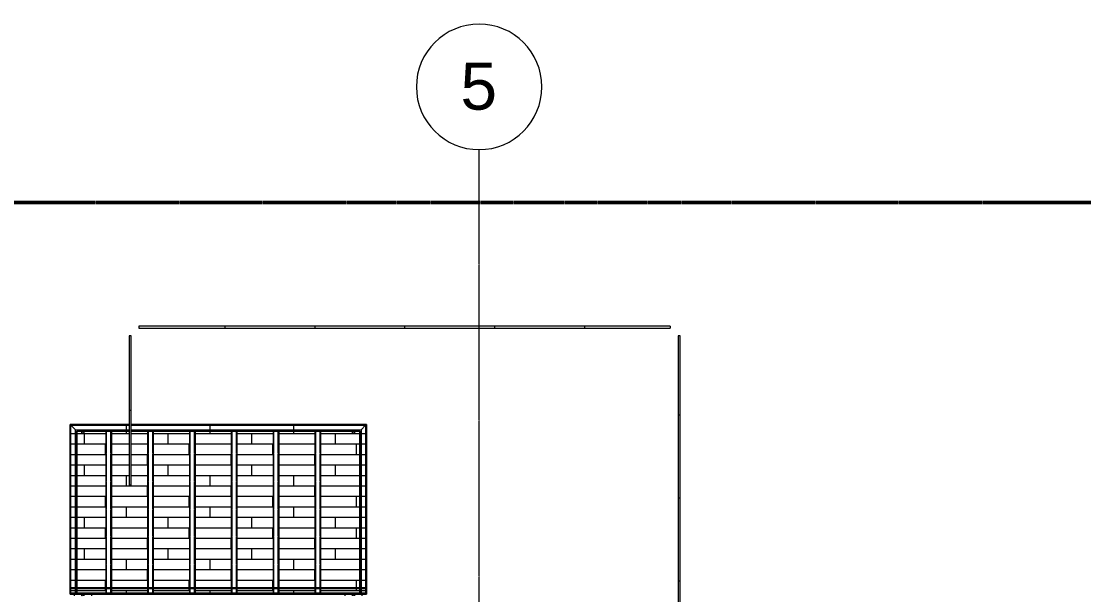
# Model space of a CAD drawing. Header units: inches. Extents: x -4235 to -464, y 9706 to 12338.
# Drawn here: x -2348.4 to -1942.1, y 12118.8 to 12338 of the extents above; entities that cross this region are included whole.
import ezdxf

# ---------------------------------------------------------------- set-up
doc = ezdxf.new("R2010")
doc.units = ezdxf.units.IN
doc.header["$MEASUREMENT"] = 0
for name, pattern in [('Double Dash 3_8_', [1, 0.375, -0.125, 0.125, -0.125, 0.125, -0.125]), ('Grid Line 1_2_', [0.875, 0.5, -0.125, 0.125, -0.125]), ('Hidden 1_8_', [0.1875, 0.125, -0.0625])]:
    doc.linetypes.add(name, pattern=pattern)
for name, color, linetype, lineweight in [('A-FLOR-3', 192, 'Continuous', 9), ('A-FLOR-PATT-1', 9, 'Continuous', 9), ('A-GLAZ-CURT', 52, 'Continuous', 9), ('A-WALL-5', 113, 'Continuous', 9), ('C-PROP-LINE', 91, 'Double Dash 3_8_', 50), ('S-BEAM', 12, 'Continuous', 9), ('S-BEAM-1', 12, 'Hidden 1_8_', 9), ('S-GRID-1', 1, 'Grid Line 1_2_', 9), ('S-GRID-IDEN', 1, 'Continuous', 9)]:
    doc.layers.add(name, color=color, linetype=linetype, lineweight=lineweight)
doc.styles.add('Arial', font='arial.ttf', dxfattribs={"height": 18})

# ---------------------------------------------------------------- blocks, each defined once
blk = doc.blocks.new('Walls 23 - Walls 1-2567155-BACKGROUND - RCP - 1ST FLOOR')
at = {"layer": 'A-WALL-5'}
for p, q in [((-2221.74, 12180.6), (-2221.74, 12181.31)), ((-2220.99, 12181.31), (-2220.99, 12180.6)), ((-2224.62, 12118.59), (-2224.62, 12118.95)), ((-2224.62, 12118.34), (-2224.62, 12118.59)), ((-2221.74, 12118.59), (-2221.74, 12118.95)), ((-2221.74, 12118.34), (-2221.74, 12118.59)), ((-2220.99, 12118.95), (-2220.99, 12118.59)), ((-2220.99, 12118.59), (-2220.99, 12118.34)), ((-2218.12, 12118.95), (-2218.12, 12118.59)), ((-2218.12, 12118.59), (-2218.12, 12118.34))]:
    blk.add_line(p, q, dxfattribs=at)
for centre, start_param, end_param in [((-2221.37, 12181.32), 2.994857, 3.141593), ((-2221.37, 12181.32), 3.19067, 6.234108), ((-2221.37, 12181.32), 0.094304, 0.261799), ((-2221.37, 12118.27), 2.698715, 2.879092), ((-2221.37, 12118.27), 2.356194, 2.61664), ((-2221.37, 12118.27), 2.094395, 2.32809), ((-2221.37, 12118.27), 1.832596, 2.092053), ((-2221.37, 12118.27), 1.696161, 1.829985), ((-2221.37, 12118.27), 1.570796, 1.696161), ((-2221.37, 12118.27), 1.445432, 1.568095), ((-2221.37, 12118.27), 1.308997, 1.445432), ((-2221.37, 12118.27), 1.047198, 1.30639), ((-2221.37, 12118.27), 0.81493, 1.044861), ((-2221.37, 12118.27), 0.523599, 0.783492), ((-2221.37, 12118.27), 0.261799, 0.522251)]:
    blk.add_ellipse(centre, major_axis=(0.375, 0), ratio=0.86769, start_param=start_param, end_param=end_param, dxfattribs=at)
blk = doc.blocks.new('Walls 24 - Walls 1-2567174-BACKGROUND - RCP - 1ST FLOOR')
at = {"layer": 'A-WALL-5'}
for p, q in [((-2325.24, 12180.6), (-2325.24, 12181.31)), ((-2324.49, 12181.31), (-2324.49, 12180.6)), ((-2328.11, 12118.59), (-2328.11, 12118.95)), ((-2328.11, 12118.34), (-2328.11, 12118.59)), ((-2325.24, 12118.59), (-2325.24, 12118.95)), ((-2325.24, 12118.34), (-2325.24, 12118.59)), ((-2324.49, 12118.95), (-2324.49, 12118.59)), ((-2324.49, 12118.59), (-2324.49, 12118.34)), ((-2321.61, 12118.95), (-2321.61, 12118.59)), ((-2321.61, 12118.59), (-2321.61, 12118.34))]:
    blk.add_line(p, q, dxfattribs=at)
for centre, start_param, end_param in [((-2324.86, 12181.32), 2.879793, 3.141593), ((-2324.86, 12181.32), 3.19067, 6.234108), ((-2324.86, 12181.32), 0, 0.261799), ((-2324.86, 12118.27), 2.698715, 2.879092), ((-2324.86, 12118.27), 2.356194, 2.555633), ((-2324.86, 12118.27), 2.094395, 2.354281), ((-2324.86, 12118.27), 1.832596, 2.092053), ((-2324.86, 12118.27), 1.696161, 1.829985), ((-2324.86, 12118.27), 1.570796, 1.696161), ((-2324.86, 12118.27), 1.445432, 1.568095), ((-2324.86, 12118.27), 1.308997, 1.445432), ((-2324.86, 12118.27), 1.047198, 1.30639), ((-2324.86, 12118.27), 0.785398, 1.044861), ((-2324.86, 12118.27), 0.587285, 0.783492), ((-2324.86, 12118.27), 0.261799, 0.522251)]:
    blk.add_ellipse(centre, major_axis=(0.375, 0), ratio=0.86769, start_param=start_param, end_param=end_param, dxfattribs=at)
blk = doc.blocks.new('Walls 2 - Walls 3-2567195-BACKGROUND - RCP - 1ST FLOOR')
at = {"layer": 'A-WALL-5'}
for p, q in [((-2329.77, 12183.84), (-2307.2, 12183.84)), ((-2329.77, 12121.48), (-2329.77, 12183.84)), ((-2307.2, 12183.84), (-2329.77, 12183.84)), ((-2329.77, 12183.84), (-2329.77, 12118.95)), ((-2329.77, 12183.84), (-2307.2, 12183.84)), ((-2329.77, 12121.48), (-2329.77, 12183.84)), ((-2329.5, 12183.57), (-2307.2, 12183.57)), ((-2329.5, 12183.57), (-2327.73, 12181.8)), ((-2327.73, 12181.8), (-2329.5, 12183.57)), ((-2329.5, 12183.57), (-2307.2, 12183.57)), ((-2329.5, 12121.48), (-2329.5, 12183.57)), ((-2329.5, 12121.48), (-2329.5, 12183.57)), ((-2306.45, 12183.84), (-2216.45, 12183.84)), ((-2216.45, 12183.84), (-2306.45, 12183.84)), ((-2306.45, 12183.84), (-2216.45, 12183.84)), ((-2306.45, 12183.57), (-2216.72, 12183.57)), ((-2306.45, 12183.57), (-2216.72, 12183.57)), ((-2218.49, 12181.8), (-2216.72, 12183.57)), ((-2216.72, 12183.57), (-2218.49, 12181.8)), ((-2216.72, 12183.57), (-2216.72, 12121.48)), ((-2216.72, 12183.57), (-2216.72, 12121.48)), ((-2216.45, 12183.84), (-2216.45, 12121.48)), ((-2216.45, 12183.84), (-2216.45, 12118.95)), ((-2216.45, 12183.84), (-2216.45, 12121.48)), ((-2327.73, 12181.8), (-2307.2, 12181.8)), ((-2327.73, 12181.8), (-2307.2, 12181.8)), ((-2327.73, 12121.48), (-2327.73, 12181.8)), ((-2327.73, 12121.48), (-2327.73, 12181.8)), ((-2325.24, 12181.31), (-2327.24, 12181.31)), ((-2327.24, 12181.31), (-2327.24, 12121.48)), ((-2327.24, 12181.31), (-2307.2, 12181.31)), ((-2327.24, 12118.95), (-2327.24, 12181.31)), ((-2324.49, 12181.31), (-2325.23, 12181.31)), ((-2315.98, 12181.31), (-2324.49, 12181.31)), ((-2315.79, 12181.31), (-2315.98, 12181.31)), ((-2314.17, 12181.31), (-2315.79, 12181.31)), ((-2313.98, 12181.31), (-2314.17, 12181.31)), ((-2307.2, 12181.31), (-2313.98, 12181.31)), ((-2306.45, 12181.8), (-2218.49, 12181.8)), ((-2306.45, 12181.8), (-2218.49, 12181.8)), ((-2299.98, 12181.31), (-2306.45, 12181.31)), ((-2306.45, 12181.31), (-2218.98, 12181.31)), ((-2299.79, 12181.31), (-2299.98, 12181.31)), ((-2298.17, 12181.31), (-2299.79, 12181.31)), ((-2297.98, 12181.31), (-2298.17, 12181.31)), ((-2283.98, 12181.31), (-2297.98, 12181.31)), ((-2283.79, 12181.31), (-2283.98, 12181.31)), ((-2282.17, 12181.31), (-2283.79, 12181.31)), ((-2281.98, 12181.31), (-2282.17, 12181.31)), ((-2267.98, 12181.31), (-2281.98, 12181.31)), ((-2267.79, 12181.31), (-2267.98, 12181.31)), ((-2266.17, 12181.31), (-2267.79, 12181.31)), ((-2265.98, 12181.31), (-2266.17, 12181.31)), ((-2251.98, 12181.31), (-2265.98, 12181.31)), ((-2251.79, 12181.31), (-2251.98, 12181.31)), ((-2250.17, 12181.31), (-2251.79, 12181.31)), ((-2249.98, 12181.31), (-2250.17, 12181.31)), ((-2235.98, 12181.31), (-2249.98, 12181.31)), ((-2235.79, 12181.31), (-2235.98, 12181.31)), ((-2234.17, 12181.31), (-2235.79, 12181.31)), ((-2233.98, 12181.31), (-2234.17, 12181.31)), ((-2221.74, 12181.31), (-2233.98, 12181.31)), ((-2221, 12181.31), (-2221.74, 12181.31)), ((-2218.98, 12181.31), (-2220.99, 12181.31)), ((-2218.98, 12118.95), (-2218.98, 12181.31)), ((-2218.98, 12181.31), (-2218.98, 12121.48)), ((-2218.49, 12181.8), (-2218.49, 12121.48)), ((-2218.49, 12181.8), (-2218.49, 12121.48)), ((-2329.77, 12121.48), (-2329.5, 12121.48)), ((-2329.77, 12121.48), (-2329.77, 12121.47)), ((-2329.77, 12121.28), (-2329.77, 12121.48)), ((-2329.77, 12121.48), (-2329.77, 12118.95)), ((-2329.77, 12121.48), (-2216.45, 12121.48)), ((-2329.77, 12121.21), (-2329.77, 12121.48)), ((-2329.77, 12121.47), (-2329.77, 12121.4)), ((-2329.77, 12119.44), (-2329.77, 12121.4)), ((-2329.77, 12121.4), (-2329.77, 12121.35)), ((-2329.77, 12119.44), (-2329.77, 12121.4)), ((-2329.77, 12121.35), (-2329.77, 12121.28)), ((-2329.77, 12121.28), (-2329.77, 12121.21)), ((-2329.77, 12121.21), (-2329.77, 12121.28)), ((-2329.77, 12121.21), (-2329.77, 12119.44)), ((-2329.77, 12119.44), (-2329.77, 12121.21)), ((-2329.77, 12121.21), (-2327.24, 12121.21)), ((-2329.77, 12121.21), (-2329.5, 12121.21)), ((-2329.77, 12119.44), (-2329.77, 12121.21)), ((-2329.77, 12118.95), (-2329.77, 12119.44)), ((-2329.77, 12118.95), (-2329.77, 12119.44)), ((-2329.77, 12118.95), (-2329.77, 12119.44)), ((-2216.45, 12118.95), (-2329.77, 12118.95)), ((-2329.76, 12118.95), (-2329.77, 12118.95)), ((-2329.77, 12118.95), (-2329.74, 12118.95)), ((-2327.24, 12118.95), (-2329.77, 12118.95)), ((-2329.64, 12118.95), (-2329.76, 12118.95)), ((-2329.75, 12119.44), (-2327.24, 12119.44)), ((-2329.75, 12119.44), (-2327.24, 12119.44)), ((-2329.74, 12118.95), (-2329.69, 12118.95)), ((-2329.69, 12118.95), (-2327.73, 12118.95)), ((-2329.69, 12118.95), (-2327.73, 12118.95)), ((-2329.69, 12118.95), (-2329.64, 12118.95)), ((-2329.57, 12118.95), (-2329.64, 12118.95)), ((-2329.64, 12118.95), (-2329.57, 12118.95)), ((-2329.63, 12121.48), (-2329.57, 12121.48)), ((-2329.57, 12121.48), (-2327.73, 12121.48)), ((-2329.5, 12118.95), (-2329.57, 12118.95)), ((-2329.57, 12118.95), (-2329.5, 12118.95)), ((-2329.5, 12121.48), (-2327.73, 12121.48)), ((-2329.5, 12118.95), (-2329.5, 12121.48)), ((-2329.5, 12121.21), (-2329.5, 12121.48)), ((-2329.5, 12121.21), (-2327.73, 12121.21)), ((-2329.5, 12119.44), (-2329.5, 12121.21)), ((-2329.5, 12118.95), (-2329.5, 12119.44)), ((-2327.73, 12118.95), (-2329.5, 12118.95)), ((-2329.5, 12118.95), (-2327.73, 12118.95)), ((-2327.73, 12121.48), (-2327.24, 12121.48)), ((-2327.73, 12121.48), (-2327.24, 12121.48)), ((-2327.73, 12118.95), (-2327.73, 12121.48)), ((-2327.73, 12118.95), (-2327.73, 12121.48)), ((-2327.73, 12121.21), (-2327.24, 12121.21)), ((-2327.73, 12118.95), (-2327.24, 12118.95)), ((-2327.73, 12118.95), (-2327.24, 12118.95)), ((-2327.24, 12121.48), (-2315.98, 12121.48)), ((-2327.24, 12121.48), (-2315.98, 12121.48)), ((-2327.24, 12121.4), (-2327.24, 12121.35)), ((-2327.24, 12121.35), (-2327.24, 12121.28)), ((-2327.24, 12121.28), (-2327.24, 12121.21)), ((-2327.24, 12121.21), (-2218.98, 12121.21)), ((-2327.24, 12121.21), (-2315.98, 12121.21)), ((-2327.24, 12121.21), (-2327.24, 12119.44)), ((-2327.24, 12119.44), (-2218.98, 12119.44)), ((-2327.24, 12119.44), (-2218.98, 12119.44)), ((-2327.24, 12119.44), (-2327.24, 12118.95)), ((-2327.24, 12118.95), (-2218.98, 12118.95)), ((-2313.98, 12121.48), (-2299.98, 12121.48)), ((-2313.98, 12121.48), (-2299.98, 12121.48)), ((-2313.98, 12121.21), (-2299.98, 12121.21)), ((-2297.98, 12121.48), (-2283.98, 12121.48)), ((-2297.98, 12121.48), (-2283.98, 12121.48)), ((-2297.98, 12121.21), (-2283.98, 12121.21)), ((-2281.98, 12121.48), (-2267.98, 12121.48)), ((-2281.98, 12121.48), (-2267.98, 12121.48)), ((-2281.98, 12121.21), (-2267.98, 12121.21)), ((-2265.98, 12121.48), (-2251.98, 12121.48)), ((-2265.98, 12121.48), (-2251.98, 12121.48)), ((-2265.98, 12121.21), (-2251.98, 12121.21)), ((-2249.98, 12121.48), (-2235.98, 12121.48)), ((-2249.98, 12121.48), (-2235.98, 12121.48)), ((-2249.98, 12121.21), (-2235.98, 12121.21)), ((-2233.98, 12121.48), (-2218.98, 12121.48)), ((-2233.98, 12121.48), (-2218.98, 12121.48)), ((-2233.98, 12121.21), (-2218.98, 12121.21)), ((-2218.98, 12121.48), (-2218.49, 12121.48)), ((-2218.98, 12121.48), (-2218.49, 12121.48)), ((-2218.98, 12121.4), (-2218.98, 12121.35)), ((-2218.98, 12121.34), (-2218.98, 12121.28)), ((-2218.98, 12121.28), (-2218.98, 12119.44)), ((-2218.98, 12121.21), (-2216.45, 12121.21)), ((-2218.98, 12121.21), (-2218.49, 12121.21)), ((-2218.98, 12119.44), (-2216.47, 12119.44)), ((-2218.98, 12119.44), (-2216.47, 12119.44)), ((-2218.98, 12119.44), (-2218.98, 12118.95)), ((-2218.98, 12118.95), (-2218.49, 12118.95)), ((-2216.45, 12118.95), (-2218.98, 12118.95)), ((-2218.98, 12118.95), (-2218.49, 12118.95)), ((-2218.49, 12121.48), (-2216.72, 12121.48)), ((-2218.49, 12121.48), (-2216.65, 12121.48)), ((-2218.49, 12121.48), (-2218.49, 12118.95)), ((-2218.49, 12121.48), (-2218.49, 12118.95)), ((-2218.49, 12121.21), (-2216.72, 12121.21)), ((-2218.49, 12118.95), (-2216.53, 12118.95)), ((-2218.49, 12118.95), (-2216.72, 12118.95)), ((-2216.72, 12118.95), (-2218.49, 12118.95)), ((-2218.49, 12118.95), (-2216.53, 12118.95)), ((-2216.72, 12121.48), (-2216.45, 12121.48)), ((-2216.72, 12121.48), (-2216.72, 12118.95)), ((-2216.72, 12121.48), (-2216.72, 12121.21)), ((-2216.72, 12121.21), (-2216.45, 12121.21)), ((-2216.72, 12121.21), (-2216.72, 12119.44)), ((-2216.72, 12119.44), (-2216.72, 12118.95)), ((-2216.72, 12118.95), (-2216.65, 12118.95)), ((-2216.65, 12118.95), (-2216.72, 12118.95)), ((-2216.65, 12121.48), (-2216.59, 12121.48)), ((-2216.65, 12118.95), (-2216.59, 12118.95)), ((-2216.59, 12118.95), (-2216.65, 12118.95)), ((-2216.59, 12118.95), (-2216.53, 12118.95)), ((-2216.53, 12118.95), (-2216.59, 12118.95)), ((-2216.53, 12118.95), (-2216.45, 12118.95)), ((-2216.45, 12118.95), (-2216.53, 12118.95)), ((-2216.45, 12118.95), (-2216.45, 12121.48)), ((-2216.45, 12121.48), (-2216.45, 12121.45)), ((-2216.45, 12121.4), (-2216.45, 12121.48)), ((-2216.45, 12121.48), (-2216.45, 12121.21)), ((-2216.45, 12121.45), (-2216.45, 12121.4)), ((-2216.45, 12121.4), (-2216.45, 12121.28)), ((-2216.45, 12121.35), (-2216.45, 12121.4)), ((-2216.45, 12121.4), (-2216.45, 12119.44)), ((-2216.45, 12121.4), (-2216.45, 12119.44)), ((-2216.45, 12121.21), (-2216.45, 12121.35)), ((-2216.45, 12121.28), (-2216.45, 12121.21)), ((-2216.45, 12121.21), (-2216.45, 12119.44)), ((-2216.45, 12119.44), (-2216.45, 12121.21)), ((-2216.45, 12121.21), (-2216.45, 12119.44)), ((-2216.45, 12119.44), (-2216.45, 12118.95)), ((-2216.45, 12119.44), (-2216.45, 12118.95)), ((-2216.45, 12119.44), (-2216.45, 12118.95))]:
    blk.add_line(p, q, dxfattribs=at)
for points in [[(-2329.77, 12183.84), (-2329.77, 12183.84), (-2329.77, 12183.84), (-2329.76, 12183.83)], [(-2329.76, 12183.83), (-2329.76, 12183.83), (-2329.75, 12183.82), (-2329.74, 12183.81), (-2329.74, 12183.8)], [(-2329.57, 12183.64), (-2329.55, 12183.61), (-2329.53, 12183.59), (-2329.5, 12183.57)], [(-2329.5, 12183.57), (-2329.53, 12183.59), (-2329.55, 12183.61), (-2329.57, 12183.64)], [(-2216.72, 12183.57), (-2216.7, 12183.59), (-2216.67, 12183.61), (-2216.65, 12183.64)], [(-2216.65, 12183.64), (-2216.67, 12183.61), (-2216.7, 12183.59), (-2216.72, 12183.57)], [(-2216.59, 12183.7), (-2216.6, 12183.69), (-2216.62, 12183.67), (-2216.64, 12183.65), (-2216.65, 12183.64)]]:
    blk.add_open_spline(points, degree=3, dxfattribs=at)
for points, knots in [([(-2329.74, 12183.8), (-2329.74, 12183.81), (-2329.75, 12183.82), (-2329.77, 12183.83), (-2329.77, 12183.84), (-2329.77, 12183.84)], [0.6666667, 0.6666667, 0.6666667, 0.6666667, 0.75, 0.8333333, 1, 1, 1, 1]), ([(-2329.74, 12183.8), (-2329.73, 12183.8), (-2329.72, 12183.79), (-2329.71, 12183.77), (-2329.69, 12183.76), (-2329.67, 12183.73), (-2329.64, 12183.71), (-2329.62, 12183.69), (-2329.6, 12183.67), (-2329.58, 12183.65), (-2329.57, 12183.64)], [0.3333333, 0.3333333, 0.3333333, 0.3333333, 0.4166667, 0.4583333, 0.5, 0.5833333, 0.6666667, 0.7083333, 0.75, 0.8333333, 0.8333333, 0.8333333, 0.8333333]), ([(-2329.57, 12183.64), (-2329.58, 12183.65), (-2329.61, 12183.67), (-2329.63, 12183.7), (-2329.65, 12183.72), (-2329.67, 12183.74), (-2329.69, 12183.76), (-2329.71, 12183.77), (-2329.72, 12183.79), (-2329.73, 12183.8), (-2329.74, 12183.8)], [0.1666667, 0.1666667, 0.1666667, 0.1666667, 0.25, 0.3333333, 0.375, 0.4166667, 0.5, 0.5416667, 0.5833333, 0.6666667, 0.6666667, 0.6666667, 0.6666667]), ([(-2216.65, 12183.64), (-2216.64, 12183.65), (-2216.62, 12183.67), (-2216.59, 12183.7), (-2216.57, 12183.72), (-2216.55, 12183.74), (-2216.54, 12183.75), (-2216.53, 12183.76)], [-0.8333333, -0.8333333, -0.8333333, -0.8333333, -0.75, -0.6666667, -0.625, -0.5833333, -0.5, -0.5, -0.5, -0.5]), ([(-2216.53, 12183.76), (-2216.54, 12183.75), (-2216.55, 12183.74), (-2216.57, 12183.72), (-2216.58, 12183.71), (-2216.59, 12183.7)], [-0.5, -0.5, -0.5, -0.5, -0.4166667, -0.375, -0.3333333, -0.3333333, -0.3333333, -0.3333333]), ([(-2216.53, 12183.76), (-2216.52, 12183.76), (-2216.52, 12183.77), (-2216.5, 12183.79), (-2216.48, 12183.8), (-2216.47, 12183.82), (-2216.45, 12183.83), (-2216.45, 12183.84), (-2216.45, 12183.84)], [-0.5, -0.5, -0.5, -0.5, -0.4583333, -0.4166667, -0.3333333, -0.25, -0.1666667, 0, 0, 0, 0]), ([(-2216.45, 12183.84), (-2216.45, 12183.84), (-2216.45, 12183.83), (-2216.47, 12183.82), (-2216.48, 12183.8), (-2216.5, 12183.79), (-2216.52, 12183.77), (-2216.52, 12183.76), (-2216.53, 12183.76)], [-1, -1, -1, -1, -0.8333333, -0.75, -0.6666667, -0.5833333, -0.5416667, -0.5, -0.5, -0.5, -0.5])]:
    blk.add_open_spline(points, degree=3, knots=knots, dxfattribs=at)
blk = doc.blocks.new('CISC HSS Rectangular_CSA G40_21_ - HS102x51x4_8-2765058-BACKGROUND - RCP - 1ST FLOOR')
at = {"layer": 'S-BEAM'}
for p, q in [((-30.9, 1), (28.92, 1)), ((-30.9, 1), (-30.9, 0.62)), ((-30.9, 0.89), (-30.9, 1)), ((-30.9, 0.82), (-30.9, 0.89)), ((-30.9, 0.62), (-30.9, 0.82)), ((-30.9, 0.76), (-30.9, 0.81)), ((-30.9, 0.81), (-30.9, 0.76)), ((-30.9, 0.62), (-30.9, 0.76)), ((-30.9, 0.76), (-30.9, 0.62)), ((-30.9, 0.62), (-30.9, -0.62)), ((-30.9, 0.62), (-30.9, -0.62)), ((28.92, 1), (30.9, 1)), ((30.9, 0.62), (30.9, 1)), ((30.9, -0.62), (30.9, 0.62)), ((-30.9, -0.62), (-30.9, -1)), ((-30.9, -0.82), (-30.9, -0.62)), ((-30.9, -0.62), (-30.9, -0.76)), ((-30.9, -0.81), (-30.9, -0.62)), ((-30.9, -0.76), (-30.9, -0.81)), ((-30.9, -1), (-30.9, -0.82)), ((28.92, -1), (-30.9, -1)), ((30.9, -1), (28.92, -1)), ((30.9, -1), (30.9, -0.62))]:
    blk.add_line(p, q, dxfattribs=at)
at = {"layer": 'S-BEAM-1'}
for p, q in [((28.92, 0.81), (-30.9, 0.81)), ((30.9, 0.81), (28.92, 0.81)), ((28.92, -0.81), (-30.9, -0.81)), ((30.9, -0.81), (28.92, -0.81))]:
    blk.add_line(p, q, dxfattribs=at)
blk = doc.blocks.new('CISC HSS Rectangular_CSA G40_21_ - HS102x51x4_8-V128-BACKGROUND - RCP - 1ST FLOOR')
at = {"layer": 'S-BEAM'}
for p, q in [((-30.9, 1), (28.92, 1)), ((-30.9, 1), (-30.9, 0.62)), ((-30.9, 0.89), (-30.9, 1)), ((-30.9, 0.82), (-30.9, 0.89)), ((-30.9, 0.62), (-30.9, 0.82)), ((-30.9, 0.76), (-30.9, 0.81)), ((-30.9, 0.81), (-30.9, 0.62)), ((-30.9, 0.62), (-30.9, 0.76)), ((-30.9, 0.62), (-30.9, -0.62)), ((-30.9, 0.62), (-30.9, -0.62)), ((28.92, 1), (30.9, 1)), ((30.9, 0.62), (30.9, 1)), ((30.9, -0.62), (30.9, 0.62)), ((-30.9, -0.62), (-30.9, -1)), ((-30.9, -0.82), (-30.9, -0.62)), ((-30.9, -0.62), (-30.9, -0.81)), ((-30.9, -0.76), (-30.9, -0.62)), ((-30.9, -0.81), (-30.9, -0.76)), ((-30.9, -0.89), (-30.9, -0.82)), ((-30.9, -1), (-30.9, -0.89)), ((28.92, -1), (-30.9, -1)), ((30.9, -1), (28.92, -1)), ((30.9, -1), (30.9, -0.62))]:
    blk.add_line(p, q, dxfattribs=at)
at = {"layer": 'S-BEAM-1'}
for p, q in [((28.92, 0.81), (-30.9, 0.81)), ((30.9, 0.81), (28.92, 0.81)), ((28.92, -0.81), (-30.9, -0.81)), ((30.9, -0.81), (28.92, -0.81))]:
    blk.add_line(p, q, dxfattribs=at)
blk = doc.blocks.new('CISC HSS Rectangular_CSA G40_21_ - HS102x51x4_8-V129-BACKGROUND - RCP - 1ST FLOOR')
at = {"layer": 'S-BEAM'}
for p, q in [((-30.9, 1), (28.92, 1)), ((-30.9, 1), (-30.9, 0.62)), ((-30.9, 0.89), (-30.9, 1)), ((-30.9, 0.82), (-30.9, 0.89)), ((-30.9, 0.62), (-30.9, 0.82)), ((-30.9, 0.62), (-30.9, 0.81)), ((-30.9, 0.81), (-30.9, 0.76)), ((-30.9, 0.76), (-30.9, 0.62)), ((-30.9, 0.62), (-30.9, -0.62)), ((-30.9, 0.62), (-30.9, -0.62)), ((28.92, 1), (30.9, 1)), ((30.9, 0.62), (30.9, 1)), ((30.9, -0.62), (30.9, 0.62)), ((-30.9, -0.62), (-30.9, -1)), ((-30.9, -0.82), (-30.9, -0.62)), ((-30.9, -0.62), (-30.9, -0.76)), ((-30.9, -0.81), (-30.9, -0.62)), ((-30.9, -0.76), (-30.9, -0.81)), ((-30.9, -0.89), (-30.9, -0.82)), ((-30.9, -1), (-30.9, -0.89)), ((28.92, -1), (-30.9, -1)), ((30.9, -1), (28.92, -1)), ((30.9, -1), (30.9, -0.62))]:
    blk.add_line(p, q, dxfattribs=at)
at = {"layer": 'S-BEAM-1'}
for p, q in [((28.92, 0.81), (-30.9, 0.81)), ((30.9, 0.81), (28.92, 0.81)), ((28.92, -0.81), (-30.9, -0.81)), ((30.9, -0.81), (28.92, -0.81))]:
    blk.add_line(p, q, dxfattribs=at)
blk = doc.blocks.new('CISC HSS Rectangular_CSA G40_21_ - HS102x51x4_8-V130-BACKGROUND - RCP - 1ST FLOOR')
at = {"layer": 'S-BEAM'}
for p, q in [((-30.9, 1), (28.92, 1)), ((-30.9, 1), (-30.9, 0.62)), ((-30.9, 0.89), (-30.9, 1)), ((-30.9, 0.82), (-30.9, 0.89)), ((-30.9, 0.62), (-30.9, 0.82)), ((-30.9, 0.62), (-30.9, 0.81)), ((-30.9, 0.81), (-30.9, 0.62)), ((-30.9, 0.62), (-30.9, -0.62)), ((-30.9, 0.62), (-30.9, -0.62)), ((28.92, 1), (30.9, 1)), ((30.9, 0.62), (30.9, 1)), ((30.9, -0.62), (30.9, 0.62)), ((-30.9, -0.62), (-30.9, -1)), ((-30.9, -0.82), (-30.9, -0.62)), ((-30.9, -0.62), (-30.9, -0.81)), ((-30.9, -0.76), (-30.9, -0.62)), ((-30.9, -0.81), (-30.9, -0.76)), ((-30.9, -1), (-30.9, -0.82)), ((28.92, -1), (-30.9, -1)), ((30.9, -1), (28.92, -1)), ((30.9, -1), (30.9, -0.62))]:
    blk.add_line(p, q, dxfattribs=at)
at = {"layer": 'S-BEAM-1'}
for p, q in [((28.92, 0.81), (-30.9, 0.81)), ((30.9, 0.81), (28.92, 0.81)), ((28.92, -0.81), (-30.9, -0.81)), ((30.9, -0.81), (28.92, -0.81))]:
    blk.add_line(p, q, dxfattribs=at)
blk = doc.blocks.new('CISC HSS Rectangular_CSA G40_21_ - HS102x51x4_8-V131-BACKGROUND - RCP - 1ST FLOOR')
at = {"layer": 'S-BEAM'}
for p, q in [((-30.9, 1), (28.92, 1)), ((-30.9, 1), (-30.9, 0.62)), ((-30.9, 0.82), (-30.9, 1)), ((-30.9, 0.62), (-30.9, 0.82)), ((-30.9, 0.76), (-30.9, 0.81)), ((-30.9, 0.81), (-30.9, 0.76)), ((-30.9, 0.62), (-30.9, 0.76)), ((-30.9, 0.76), (-30.9, 0.62)), ((-30.9, 0.62), (-30.9, -0.62)), ((-30.9, 0.62), (-30.9, -0.62)), ((28.92, 1), (30.9, 1)), ((30.9, 0.62), (30.9, 1)), ((30.9, -0.62), (30.9, 0.62)), ((-30.9, -0.62), (-30.9, -1)), ((-30.9, -0.82), (-30.9, -0.62)), ((-30.9, -0.62), (-30.9, -0.76)), ((-30.9, -0.76), (-30.9, -0.62)), ((-30.9, -0.76), (-30.9, -0.81)), ((-30.9, -0.81), (-30.9, -0.76)), ((-30.9, -0.89), (-30.9, -0.82)), ((-30.9, -1), (-30.9, -0.89)), ((28.92, -1), (-30.9, -1)), ((30.9, -1), (28.92, -1)), ((30.9, -1), (30.9, -0.62))]:
    blk.add_line(p, q, dxfattribs=at)
at = {"layer": 'S-BEAM-1'}
for p, q in [((28.92, 0.81), (-30.9, 0.81)), ((30.9, 0.81), (28.92, 0.81)), ((28.92, -0.81), (-30.9, -0.81)), ((30.9, -0.81), (28.92, -0.81))]:
    blk.add_line(p, q, dxfattribs=at)
blk = doc.blocks.new('CISC HSS Rectangular_CSA G40_21_ - HS102x51x4_8-V132-BACKGROUND - RCP - 1ST FLOOR')
at = {"layer": 'S-BEAM'}
for p, q in [((-30.9, 1), (28.92, 1)), ((-30.9, 1), (-30.9, 0.62)), ((-30.9, 0.82), (-30.9, 1)), ((-30.9, 0.62), (-30.9, 0.82)), ((-30.9, 0.76), (-30.9, 0.81)), ((-30.9, 0.81), (-30.9, 0.62)), ((-30.9, 0.62), (-30.9, 0.76)), ((-30.9, 0.62), (-30.9, -0.62)), ((-30.9, 0.62), (-30.9, -0.62)), ((28.92, 1), (30.9, 1)), ((30.9, 0.62), (30.9, 1)), ((30.9, -0.62), (30.9, 0.62)), ((-30.9, -0.62), (-30.9, -1)), ((-30.9, -0.82), (-30.9, -0.62)), ((-30.9, -0.62), (-30.9, -0.76)), ((-30.9, -0.76), (-30.9, -0.62)), ((-30.9, -0.76), (-30.9, -0.81)), ((-30.9, -0.81), (-30.9, -0.76)), ((-30.9, -0.89), (-30.9, -0.82)), ((-30.9, -1), (-30.9, -0.89)), ((28.92, -1), (-30.9, -1)), ((30.9, -1), (28.92, -1)), ((30.9, -1), (30.9, -0.62))]:
    blk.add_line(p, q, dxfattribs=at)
at = {"layer": 'S-BEAM-1'}
for p, q in [((28.92, 0.81), (-30.9, 0.81)), ((30.9, 0.81), (28.92, 0.81)), ((28.92, -0.81), (-30.9, -0.81)), ((30.9, -0.81), (28.92, -0.81))]:
    blk.add_line(p, q, dxfattribs=at)
blk = doc.blocks.new('Horizontal_Siding - Horizontal_Siding-2850239-BACKGROUND - RCP - 1ST FLOOR')
at = {"layer": 'A-GLAZ-CURT'}
for p, q in [((14.25, -1.5), (-14.25, -1.5)), ((-14.25, -1.5), (-14.25, -2.25)), ((-14.25, -2.25), (14.25, -2.25)), ((14.25, -1.5), (14.25, -2.25))]:
    blk.add_line(p, q, dxfattribs=at)
blk = doc.blocks.new('Horizontal_Siding - Horizontal_Siding-2852189-BACKGROUND - RCP - 1ST FLOOR')
at = {"layer": 'A-GLAZ-CURT'}
for p, q in [((16.44, 2.25), (-16.44, 2.25)), ((-16.44, 2.25), (-16.44, 1.5)), ((-16.44, 1.5), (16.44, 1.5)), ((16.44, 2.25), (16.44, 1.5))]:
    blk.add_line(p, q, dxfattribs=at)
blk = doc.blocks.new('Horizontal_Siding - Horizontal_Siding-2852190-BACKGROUND - RCP - 1ST FLOOR')
at = {"layer": 'A-GLAZ-CURT'}
for p, q in [((17.19, 2.25), (-17.19, 2.25)), ((-17.19, 2.25), (-17.19, 1.5)), ((-17.19, 1.5), (17.19, 1.5)), ((17.19, 2.25), (17.19, 1.5))]:
    blk.add_line(p, q, dxfattribs=at)
blk = doc.blocks.new('Horizontal_Siding - Horizontal_Siding-2852019-BACKGROUND - RCP - 1ST FLOOR')
at = {"layer": 'A-GLAZ-CURT'}
for p, q in [((15.13, 2.25), (-15.13, 2.25)), ((-15.13, 2.25), (-15.13, 1.5)), ((-15.13, 1.5), (15.13, 1.5)), ((15.13, 2.25), (15.13, 1.5))]:
    blk.add_line(p, q, dxfattribs=at)
blk = doc.blocks.new('Horizontal_Siding - Horizontal_Siding-2852020-BACKGROUND - RCP - 1ST FLOOR')
at = {"layer": 'A-GLAZ-CURT'}
for p, q in [((15.87, 2.25), (-15.87, 2.25)), ((-15.87, 2.25), (-15.87, 1.5)), ((-15.87, 1.5), (15.87, 1.5)), ((15.87, 2.25), (15.87, 1.5))]:
    blk.add_line(p, q, dxfattribs=at)
blk = doc.blocks.new('Family - ___-1878357-BACKGROUND - RCP - 1ST FLOOR')
at = {"layer": 'C-PROP-LINE'}
blk.add_line((-3989.61, 12268.69), (-629.56, 12268.69), dxfattribs=at)
blk = doc.blocks.new('Grid - Grid Head - Circle-50561-BACKGROUND - RCP - 1ST FLOOR')
at = {"layer": 'S-GRID-IDEN'}
for start, end in [(360, 180), (180, 360)]:
    blk.add_arc((0, 0), 0.25, start, end, dxfattribs=at)

msp = doc.modelspace()

# ---------------------------------------------------------------- hatches: boundary and pattern name
at = {"layer": 'A-FLOR-PATT-1'}
h = msp.add_hatch(dxfattribs=at)
h.set_pattern_fill('FP_13', color=256, style=0, pattern_type=2)
h.set_pattern_definition([(180, (-2324.207, 12240.389), (5e-16, 4), []), (90, (-2324.207, 12240.389), (8, 8), [4, -28]), (90, (-2340.207, 12244.389), (8, 8), [4, -28])])
h.paths.add_polyline_path([(-2329.76, 12118.95), (-2216.45, 12118.95), (-2216.49, 12183.84), (-2306.45, 12183.8), (-2306.45, 12160.69), (-2307.2, 12160.69), (-2307.2, 12183.84), (-2329.77, 12183.8), (-2329.77, 12118.95)], flags=0)
h.paths.add_polyline_path([(-2298.22, 12119.51), (-2299.98, 12119.51), (-2299.98, 12181.31), (-2297.98, 12181.31), (-2297.98, 12119.51), (-2298.17, 12119.51)], flags=0)
h.paths.add_polyline_path([(-2283.87, 12119.51), (-2283.98, 12119.51), (-2283.98, 12181.31), (-2281.98, 12181.31), (-2281.98, 12119.51), (-2283.79, 12119.51)], flags=0)
h.paths.add_polyline_path([(-2267.87, 12119.51), (-2267.98, 12119.51), (-2267.98, 12181.31), (-2265.98, 12181.31), (-2265.98, 12119.51), (-2267.79, 12119.51)], flags=0)
h.paths.add_polyline_path([(-2314.36, 12119.51), (-2315.98, 12119.51), (-2315.98, 12181.31), (-2313.98, 12181.31), (-2313.98, 12119.51), (-2314.22, 12119.51)], flags=0)
h.paths.add_polyline_path([(-2251.87, 12119.51), (-2251.98, 12119.51), (-2251.98, 12181.31), (-2249.98, 12181.31), (-2249.98, 12119.51), (-2251.79, 12119.51)], flags=0)
h.paths.add_polyline_path([(-2234.36, 12119.51), (-2235.98, 12119.51), (-2235.98, 12181.31), (-2233.98, 12181.31), (-2233.98, 12119.51), (-2234.22, 12119.51)], flags=0)

# ---------------------------------------------------------------- linework, layer by layer
at = {"layer": 'A-FLOR-3'}
for p, q in [((-2329.77, 12121.48), (-2329.77, 12183.84)), ((-2329.77, 12183.84), (-2307.2, 12183.84)), ((-2306.45, 12183.84), (-2216.45, 12183.84)), ((-2216.45, 12183.84), (-2216.45, 12121.48)), ((-2329.77, 12118.95), (-2329.77, 12121.4)), ((-2216.53, 12118.95), (-2329.69, 12118.95)), ((-2216.45, 12121.4), (-2216.45, 12118.95))]:
    msp.add_line(p, q, dxfattribs=at)
at = {"layer": 'S-GRID-1'}
msp.add_line((-2173.32, 9836.18), (-2173.32, 12288.89), dxfattribs=at)

# ---------------------------------------------------------------- block references
at = {"layer": 'A-GLAZ-CURT'}
for name, p in [('Horizontal_Siding - Horizontal_Siding-2852189-BACKGROUND - RCP - 1ST FLOOR', (-2287.01, 12219.19)), ('Horizontal_Siding - Horizontal_Siding-2852190-BACKGROUND - RCP - 1ST FLOOR', (-2253.39, 12219.19)), ('Horizontal_Siding - Horizontal_Siding-2852190-BACKGROUND - RCP - 1ST FLOOR', (-2219.01, 12219.19)), ('Horizontal_Siding - Horizontal_Siding-2852190-BACKGROUND - RCP - 1ST FLOOR', (-2184.64, 12219.19)), ('Horizontal_Siding - Horizontal_Siding-2852190-BACKGROUND - RCP - 1ST FLOOR', (-2150.26, 12219.19)), ('Horizontal_Siding - Horizontal_Siding-2852189-BACKGROUND - RCP - 1ST FLOOR', (-2116.64, 12219.19))]:
    msp.add_blockref(name, p, dxfattribs=at)
for name, p, rotation in [('Horizontal_Siding - Horizontal_Siding-2850239-BACKGROUND - RCP - 1ST FLOOR', (-2304.95, 12203.44), 270.0000000000006), ('Horizontal_Siding - Horizontal_Siding-2852019-BACKGROUND - RCP - 1ST FLOOR', (-2098.7, 12202.56), 269.999999999999), ('Horizontal_Siding - Horizontal_Siding-2850239-BACKGROUND - RCP - 1ST FLOOR', (-2304.95, 12174.94), 270.0000000000006), ('Horizontal_Siding - Horizontal_Siding-2852020-BACKGROUND - RCP - 1ST FLOOR', (-2098.7, 12171.56), 269.999999999999), ('Horizontal_Siding - Horizontal_Siding-2852020-BACKGROUND - RCP - 1ST FLOOR', (-2098.7, 12139.81), 269.999999999999), ('Horizontal_Siding - Horizontal_Siding-2852019-BACKGROUND - RCP - 1ST FLOOR', (-2098.7, 12108.81), 269.999999999999)]:
    msp.add_blockref(name, p, dxfattribs=dict(at, rotation=rotation))
at = {"layer": 'A-WALL-5'}
for name in ['Walls 2 - Walls 3-2567195-BACKGROUND - RCP - 1ST FLOOR', 'Walls 24 - Walls 1-2567174-BACKGROUND - RCP - 1ST FLOOR', 'Walls 23 - Walls 1-2567155-BACKGROUND - RCP - 1ST FLOOR']:
    msp.add_blockref(name, (0, 0), dxfattribs=at)
at = {"layer": 'C-PROP-LINE'}
msp.add_blockref('Family - ___-1878357-BACKGROUND - RCP - 1ST FLOOR', (0, 0), dxfattribs=at)
at = {"layer": 'S-BEAM', "rotation": 270}
for name, p in [('CISC HSS Rectangular_CSA G40_21_ - HS102x51x4_8-V132-BACKGROUND - RCP - 1ST FLOOR', (-2314.98, 12150.41)), ('CISC HSS Rectangular_CSA G40_21_ - HS102x51x4_8-V131-BACKGROUND - RCP - 1ST FLOOR', (-2298.98, 12150.41)), ('CISC HSS Rectangular_CSA G40_21_ - HS102x51x4_8-V130-BACKGROUND - RCP - 1ST FLOOR', (-2282.98, 12150.41)), ('CISC HSS Rectangular_CSA G40_21_ - HS102x51x4_8-V129-BACKGROUND - RCP - 1ST FLOOR', (-2266.98, 12150.41)), ('CISC HSS Rectangular_CSA G40_21_ - HS102x51x4_8-V128-BACKGROUND - RCP - 1ST FLOOR', (-2250.98, 12150.41)), ('CISC HSS Rectangular_CSA G40_21_ - HS102x51x4_8-2765058-BACKGROUND - RCP - 1ST FLOOR', (-2234.98, 12150.41))]:
    msp.add_blockref(name, p, dxfattribs=at)
at = {"layer": 'S-GRID-IDEN', "xscale": 95.99999999999994, "yscale": 95.99999999999994, "zscale": 95.99999999999994}
msp.add_blockref('Grid - Grid Head - Circle-50561-BACKGROUND - RCP - 1ST FLOOR', (-2173.32, 12312.89), dxfattribs=at)

# ---------------------------------------------------------------- texts
at = {"layer": 'S-GRID-IDEN', "insert": (-2180.45, 12322.18), "char_height": 18, "width": 16.968, "attachment_point": 1, "style": 'Arial'}
msp.add_mtext('5', dxfattribs=at)

doc.saveas('drawing.dxf')
